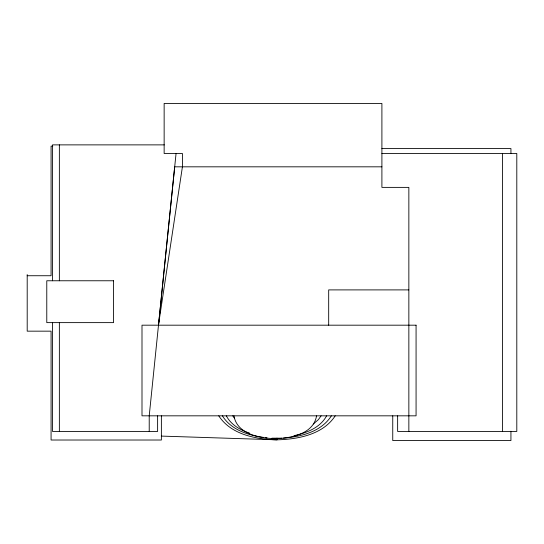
<?xml version="1.0" encoding="UTF-8"?>
<svg xmlns="http://www.w3.org/2000/svg" width="544" height="544" viewBox="0 0 544 544"><rect width="100%" height="100%" fill="white"/><g stroke="black" fill="none" stroke-linecap="round" stroke-linejoin="round"><path stroke-width="0.82" d="M381.902 166.824L174.692 166.824L149.219 415.827L149.219 431.44M158.46 325.509L176.059 153.483M158.44 325.183L182.417 166.824L182.417 153.483L164.145 153.483L164.145 103.442L381.902 103.442L381.902 187.381L408.85 187.381L408.85 431.44M316.56 415.827C313.562 434.078 290.727 438.26 275.25 438.682C259.78 438.26 236.939 434.078 233.947 415.827M326.604 415.827C320.273 427.747 306.53 432.976 294.032 435.656M331.371 415.827C321.354 431.718 301.09 436.723 283.492 438.104M335.226 415.827C322.871 434.704 298.003 439.273 276.984 439.831L161.303 436.091M321.103 415.827L318.41 419.608L313.317 424M281.84 438.178L271.932 438.178M164.322 144.874L52.516 144.874L52.516 280.765M52.768 146.139L51.075 146.139L51.075 275.733L27.2 275.733M381.902 148.573L510.932 148.573L510.932 153.66M381.902 153.483L516.8 153.483L516.8 431.44L397.637 431.44L397.637 415.827M408.85 289.898L328.685 289.898L328.685 325.183M263.779 437.444C248.282 435.316 231.044 429.869 222.401 415.827M265.39 437.662L266.995 437.879M249.472 433.092C240.244 430.025 230.928 424.762 226.324 415.827M232.764 415.827L234.559 418.35M218.749 415.827C231.105 434.704 255.972 439.273 276.984 439.831L276.971 438.144M510.932 431.222L510.932 440.558L392.748 440.558L392.748 415.827M502.52 153.483L502.52 431.44M161.378 415.827L161.378 440.021L51.075 440.021L51.075 331.16L27.2 331.16L27.2 274.584M157.617 415.827L157.617 431.44L52.516 431.44L52.516 322.626M59.364 144.874L59.364 280.765M59.364 322.626L59.364 431.44M113.56 280.765L46.777 280.765L46.777 322.626L113.56 322.626L113.56 280.765M416.072 325.183L141.998 325.183L141.998 415.827L416.072 415.827L416.072 325.183"/></g></svg>
